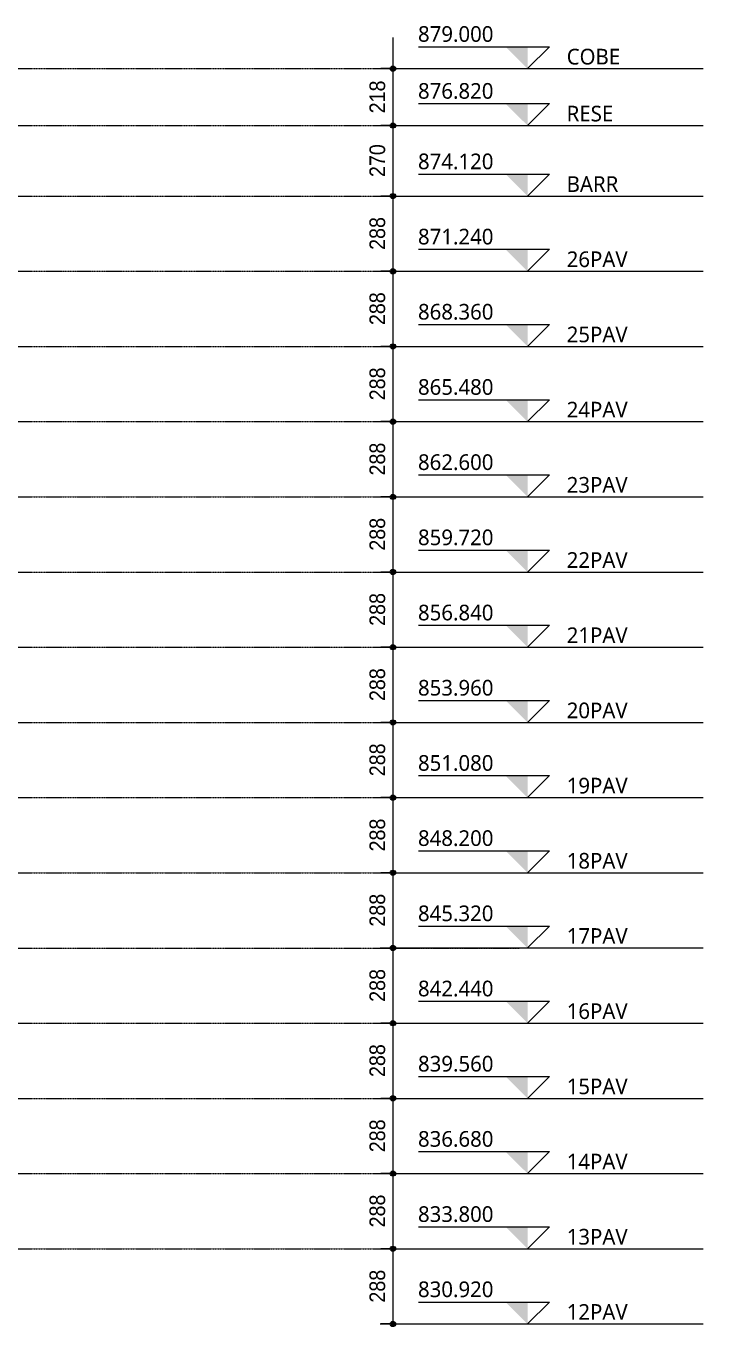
# Model space of a CAD drawing. Extents: x -1981 to 38708, y -3196 to 88064.
# Drawn here: x 35019 to 37614, y 83103 to 88064 of the extents above; entities that cross this region are included whole.
import ezdxf

# ---------------------------------------------------------------- set-up
doc = ezdxf.new("R2010")
doc.units = 0
doc.linetypes.add('Centro', pattern=[3.175, 0.635, -0.47625, 1.5875, -0.47625])
for name, color, linetype, lineweight in [('A-ANNO-DIMS', 7, 'Continuous', 9), ('A-ANNO-DIMS-400', 7, 'Continuous', 9), ('A-FLOR-LEVL', 7, 'Continuous', 9)]:
    doc.layers.add(name, color=color, linetype=linetype, lineweight=lineweight)
doc.styles.add('Arial_4', font='arial.ttf', dxfattribs={"width": 0.9, "height": 60})
doc.styles.add('Gadugi_7', font='gadugi.ttf', dxfattribs={"height": 60})
doc.dimstyles.new('PED_1_5mm_ESQ_4', dxfattribs={"dimscale": 30.48, "dimtxt": 61.215564, "dimasz": 2.624672, "dimexe": 1.968504, "dimexo": 1.968504, "dimgap": 0.393701, "dimtad": 1, "dimdec": 1, "dimrnd": 0.5, "dimdsep": 46, "dimtxsty": 'Arial_4', "dimblk1": 'DOTSMALL', "dimblk2": 'DOTSMALL', "dimsah": 1, "dimcen": 0.09, "dimdle": 3.937008, "dimazin": 0, "dimtfac": 1, "dimtdec": 4, "dimtix": 1, "dimtmove": 0, "dimatfit": 3, "dimfxl": 1, "dimtvp": 1, "dimtolj": 1, "dimtzin": 0, "dimarcsym": 2})

# ---------------------------------------------------------------- blocks, each defined once
blk = doc.blocks.new('Nível - NÍVEL - CORTE ESQUEMÁTICO-903305-CT D 002 - CRT ESQ')
at = {"layer": 'A-FLOR-LEVL'}
blk.add_hatch(color=256, dxfattribs=at).paths.add_polyline_path([(3332.7, 79594.1), (3332.7, 79510.1), (3248.6, 79594.1)], flags=0)
for p, q in [((2914.4, 79594.1), (3416.7, 79594.1)), ((3332.7, 79510.1), (3416.7, 79594.1)), ((2768.3, 79510.1), (4005.3, 79510.1))]:
    blk.add_line(p, q, dxfattribs=at)
blk = doc.blocks.new('DIMBLOCK493-CT D 002 - CRT ESQ')
at = {"layer": 'A-ANNO-DIMS-400', "transparency": 16777216}
h = blk.add_hatch(color=256, dxfattribs=at)
edge = h.paths.add_edge_path(flags=0)
edge.add_arc((36425.5, 87900), 10, 0, 360)
h = blk.add_hatch(color=256, dxfattribs=at)
edge = h.paths.add_edge_path(flags=0)
edge.add_arc((36425.5, 87682), 10, 0, 360)
for p, q in [((36425.5, 88020), (36425.5, 87682)), ((36379.7, 87900), (36485.5, 87900)), ((36425.5, 87900), (36379.7, 87900)), ((36379.7, 87682), (36485.5, 87682)), ((36425.5, 87682), (36379.7, 87682))]:
    blk.add_line(p, q, dxfattribs=at)
for centre in [(36425.5, 87900), (36425.5, 87682)]:
    blk.add_circle(centre, 10, dxfattribs=at)
at = {"layer": 'A-ANNO-DIMS-400', "color": 0, "transparency": 16777216, "insert": (36335.6, 87728.8), "char_height": 60, "width": 149.178, "attachment_point": 1, "rotation": 90, "line_spacing_factor": 0.941778, "style": 'Arial_4'}
blk.add_mtext('218', dxfattribs=at)
blk = doc.blocks.new('_DotSmall')
at = {"color": 0, "linetype": 'ByBlock', "const_width": 0.5}
blk.add_lwpolyline([(-0.0625, 0, 1), (0.0625, 0, 1)], format="xyb", close=True, dxfattribs=at)
blk = doc.blocks.new('DIMBLOCK494-CT D 002 - CRT ESQ')
at = {"layer": 'A-ANNO-DIMS-400', "transparency": 16777216}
h = blk.add_hatch(color=256, dxfattribs=at)
edge = h.paths.add_edge_path(flags=0)
edge.add_arc((36425.5, 87682), 10, 0, 360)
h = blk.add_hatch(color=256, dxfattribs=at)
edge = h.paths.add_edge_path(flags=0)
edge.add_arc((36425.5, 87412), 10, 0, 360)
for p, q in [((36379.7, 87682), (36485.5, 87682)), ((36425.5, 87682), (36379.7, 87682)), ((36425.5, 87682), (36425.5, 87412)), ((36379.7, 87412), (36485.5, 87412)), ((36425.5, 87412), (36379.7, 87412))]:
    blk.add_line(p, q, dxfattribs=at)
for centre in [(36425.5, 87682), (36425.5, 87412)]:
    blk.add_circle(centre, 10, dxfattribs=at)
at = {"layer": 'A-ANNO-DIMS-400', "color": 0, "transparency": 16777216, "insert": (36335.6, 87484.8), "char_height": 60, "width": 149.178, "attachment_point": 1, "rotation": 90, "line_spacing_factor": 0.941778, "style": 'Arial_4'}
blk.add_mtext('270', dxfattribs=at)
blk = doc.blocks.new('DIMBLOCK495-CT D 002 - CRT ESQ')
at = {"layer": 'A-ANNO-DIMS-400', "transparency": 16777216}
h = blk.add_hatch(color=256, dxfattribs=at)
edge = h.paths.add_edge_path(flags=0)
edge.add_arc((36425.5, 87412), 10, 0, 360)
h = blk.add_hatch(color=256, dxfattribs=at)
edge = h.paths.add_edge_path(flags=0)
edge.add_arc((36425.5, 87124), 10, 0, 360)
for p, q in [((36379.7, 87412), (36485.5, 87412)), ((36425.5, 87412), (36379.7, 87412)), ((36425.5, 87412), (36425.5, 87124)), ((36379.7, 87124), (36485.5, 87124)), ((36425.5, 87124), (36379.7, 87124))]:
    blk.add_line(p, q, dxfattribs=at)
for centre in [(36425.5, 87412), (36425.5, 87124)]:
    blk.add_circle(centre, 10, dxfattribs=at)
at = {"layer": 'A-ANNO-DIMS-400', "color": 0, "transparency": 16777216, "insert": (36335.6, 87205.8), "char_height": 60, "width": 149.178, "attachment_point": 1, "rotation": 90, "line_spacing_factor": 0.941778, "style": 'Arial_4'}
blk.add_mtext('288', dxfattribs=at)
blk = doc.blocks.new('DIMBLOCK496-CT D 002 - CRT ESQ')
at = {"layer": 'A-ANNO-DIMS-400', "transparency": 16777216}
h = blk.add_hatch(color=256, dxfattribs=at)
edge = h.paths.add_edge_path(flags=0)
edge.add_arc((36425.5, 87124), 10, 0, 360)
h = blk.add_hatch(color=256, dxfattribs=at)
edge = h.paths.add_edge_path(flags=0)
edge.add_arc((36425.5, 86836), 10, 0, 360)
for p, q in [((36379.7, 87124), (36485.5, 87124)), ((36425.5, 87124), (36379.7, 87124)), ((36425.5, 87124), (36425.5, 86836)), ((36379.7, 86836), (36485.5, 86836)), ((36425.5, 86836), (36379.7, 86836))]:
    blk.add_line(p, q, dxfattribs=at)
for centre in [(36425.5, 87124), (36425.5, 86836)]:
    blk.add_circle(centre, 10, dxfattribs=at)
at = {"layer": 'A-ANNO-DIMS-400', "color": 0, "transparency": 16777216, "insert": (36335.6, 86917.8), "char_height": 60, "width": 149.178, "attachment_point": 1, "rotation": 90, "line_spacing_factor": 0.941778, "style": 'Arial_4'}
blk.add_mtext('288', dxfattribs=at)
blk = doc.blocks.new('DIMBLOCK497-CT D 002 - CRT ESQ')
at = {"layer": 'A-ANNO-DIMS-400', "transparency": 16777216}
h = blk.add_hatch(color=256, dxfattribs=at)
edge = h.paths.add_edge_path(flags=0)
edge.add_arc((36425.5, 86836), 10, 0, 360)
h = blk.add_hatch(color=256, dxfattribs=at)
edge = h.paths.add_edge_path(flags=0)
edge.add_arc((36425.5, 86548), 10, 0, 360)
for p, q in [((36379.7, 86836), (36485.5, 86836)), ((36425.5, 86836), (36379.7, 86836)), ((36425.5, 86836), (36425.5, 86548)), ((36379.7, 86548), (36485.5, 86548)), ((36425.5, 86548), (36379.7, 86548))]:
    blk.add_line(p, q, dxfattribs=at)
for centre in [(36425.5, 86836), (36425.5, 86548)]:
    blk.add_circle(centre, 10, dxfattribs=at)
at = {"layer": 'A-ANNO-DIMS-400', "color": 0, "transparency": 16777216, "insert": (36335.6, 86629.8), "char_height": 60, "width": 149.178, "attachment_point": 1, "rotation": 90, "line_spacing_factor": 0.941778, "style": 'Arial_4'}
blk.add_mtext('288', dxfattribs=at)
blk = doc.blocks.new('DIMBLOCK498-CT D 002 - CRT ESQ')
at = {"layer": 'A-ANNO-DIMS-400', "transparency": 16777216}
h = blk.add_hatch(color=256, dxfattribs=at)
edge = h.paths.add_edge_path(flags=0)
edge.add_arc((36425.5, 86548), 10, 0, 360)
h = blk.add_hatch(color=256, dxfattribs=at)
edge = h.paths.add_edge_path(flags=0)
edge.add_arc((36425.5, 86260), 10, 0, 360)
for p, q in [((36379.7, 86548), (36485.5, 86548)), ((36425.5, 86548), (36379.7, 86548)), ((36425.5, 86548), (36425.5, 86260)), ((36379.7, 86260), (36485.5, 86260)), ((36425.5, 86260), (36379.7, 86260))]:
    blk.add_line(p, q, dxfattribs=at)
for centre in [(36425.5, 86548), (36425.5, 86260)]:
    blk.add_circle(centre, 10, dxfattribs=at)
at = {"layer": 'A-ANNO-DIMS-400', "color": 0, "transparency": 16777216, "insert": (36335.6, 86341.8), "char_height": 60, "width": 149.178, "attachment_point": 1, "rotation": 90, "line_spacing_factor": 0.941778, "style": 'Arial_4'}
blk.add_mtext('288', dxfattribs=at)
blk = doc.blocks.new('DIMBLOCK499-CT D 002 - CRT ESQ')
at = {"layer": 'A-ANNO-DIMS-400', "transparency": 16777216}
h = blk.add_hatch(color=256, dxfattribs=at)
edge = h.paths.add_edge_path(flags=0)
edge.add_arc((36425.5, 86260), 10, 0, 360)
h = blk.add_hatch(color=256, dxfattribs=at)
edge = h.paths.add_edge_path(flags=0)
edge.add_arc((36425.5, 85972), 10, 0, 360)
for p, q in [((36379.7, 86260), (36485.5, 86260)), ((36425.5, 86260), (36379.7, 86260)), ((36425.5, 86260), (36425.5, 85972)), ((36379.7, 85972), (36485.5, 85972)), ((36425.5, 85972), (36379.7, 85972))]:
    blk.add_line(p, q, dxfattribs=at)
for centre in [(36425.5, 86260), (36425.5, 85972)]:
    blk.add_circle(centre, 10, dxfattribs=at)
at = {"layer": 'A-ANNO-DIMS-400', "color": 0, "transparency": 16777216, "insert": (36335.6, 86053.8), "char_height": 60, "width": 149.178, "attachment_point": 1, "rotation": 90, "line_spacing_factor": 0.941778, "style": 'Arial_4'}
blk.add_mtext('288', dxfattribs=at)
blk = doc.blocks.new('DIMBLOCK500-CT D 002 - CRT ESQ')
at = {"layer": 'A-ANNO-DIMS-400', "transparency": 16777216}
h = blk.add_hatch(color=256, dxfattribs=at)
edge = h.paths.add_edge_path(flags=0)
edge.add_arc((36425.5, 85972), 10, 0, 360)
h = blk.add_hatch(color=256, dxfattribs=at)
edge = h.paths.add_edge_path(flags=0)
edge.add_arc((36425.5, 85684), 10, 0, 360)
for p, q in [((36379.7, 85972), (36485.5, 85972)), ((36425.5, 85972), (36379.7, 85972)), ((36425.5, 85972), (36425.5, 85684)), ((36379.7, 85684), (36485.5, 85684)), ((36425.5, 85684), (36379.7, 85684))]:
    blk.add_line(p, q, dxfattribs=at)
for centre in [(36425.5, 85972), (36425.5, 85684)]:
    blk.add_circle(centre, 10, dxfattribs=at)
at = {"layer": 'A-ANNO-DIMS-400', "color": 0, "transparency": 16777216, "insert": (36335.6, 85765.8), "char_height": 60, "width": 149.178, "attachment_point": 1, "rotation": 90, "line_spacing_factor": 0.941778, "style": 'Arial_4'}
blk.add_mtext('288', dxfattribs=at)
blk = doc.blocks.new('DIMBLOCK501-CT D 002 - CRT ESQ')
at = {"layer": 'A-ANNO-DIMS-400', "transparency": 16777216}
h = blk.add_hatch(color=256, dxfattribs=at)
edge = h.paths.add_edge_path(flags=0)
edge.add_arc((36425.5, 85684), 10, 0, 360)
h = blk.add_hatch(color=256, dxfattribs=at)
edge = h.paths.add_edge_path(flags=0)
edge.add_arc((36425.5, 85396), 10, 0, 360)
for p, q in [((36379.7, 85684), (36485.5, 85684)), ((36425.5, 85684), (36379.7, 85684)), ((36425.5, 85684), (36425.5, 85396)), ((36379.7, 85396), (36485.5, 85396)), ((36425.5, 85396), (36379.7, 85396))]:
    blk.add_line(p, q, dxfattribs=at)
for centre in [(36425.5, 85684), (36425.5, 85396)]:
    blk.add_circle(centre, 10, dxfattribs=at)
at = {"layer": 'A-ANNO-DIMS-400', "color": 0, "transparency": 16777216, "insert": (36335.6, 85477.8), "char_height": 60, "width": 149.178, "attachment_point": 1, "rotation": 90, "line_spacing_factor": 0.941778, "style": 'Arial_4'}
blk.add_mtext('288', dxfattribs=at)
blk = doc.blocks.new('DIMBLOCK502-CT D 002 - CRT ESQ')
at = {"layer": 'A-ANNO-DIMS-400', "transparency": 16777216}
h = blk.add_hatch(color=256, dxfattribs=at)
edge = h.paths.add_edge_path(flags=0)
edge.add_arc((36425.5, 85396), 10, 0, 360)
h = blk.add_hatch(color=256, dxfattribs=at)
edge = h.paths.add_edge_path(flags=0)
edge.add_arc((36425.5, 85108), 10, 0, 360)
for p, q in [((36379.7, 85396), (36485.5, 85396)), ((36425.5, 85396), (36379.7, 85396)), ((36425.5, 85396), (36425.5, 85108)), ((36379.7, 85108), (36485.5, 85108)), ((36425.5, 85108), (36379.7, 85108))]:
    blk.add_line(p, q, dxfattribs=at)
for centre in [(36425.5, 85396), (36425.5, 85108)]:
    blk.add_circle(centre, 10, dxfattribs=at)
at = {"layer": 'A-ANNO-DIMS-400', "color": 0, "transparency": 16777216, "insert": (36335.6, 85189.8), "char_height": 60, "width": 149.178, "attachment_point": 1, "rotation": 90, "line_spacing_factor": 0.941778, "style": 'Arial_4'}
blk.add_mtext('288', dxfattribs=at)
blk = doc.blocks.new('DIMBLOCK503-CT D 002 - CRT ESQ')
at = {"layer": 'A-ANNO-DIMS-400', "transparency": 16777216}
h = blk.add_hatch(color=256, dxfattribs=at)
edge = h.paths.add_edge_path(flags=0)
edge.add_arc((36425.5, 85108), 10, 0, 360)
h = blk.add_hatch(color=256, dxfattribs=at)
edge = h.paths.add_edge_path(flags=0)
edge.add_arc((36425.5, 84820), 10, 0, 360)
for p, q in [((36379.7, 85108), (36485.5, 85108)), ((36425.5, 85108), (36379.7, 85108)), ((36425.5, 85108), (36425.5, 84820)), ((36379.7, 84820), (36485.5, 84820)), ((36425.5, 84820), (36379.7, 84820))]:
    blk.add_line(p, q, dxfattribs=at)
for centre in [(36425.5, 85108), (36425.5, 84820)]:
    blk.add_circle(centre, 10, dxfattribs=at)
at = {"layer": 'A-ANNO-DIMS-400', "color": 0, "transparency": 16777216, "insert": (36335.6, 84901.8), "char_height": 60, "width": 149.178, "attachment_point": 1, "rotation": 90, "line_spacing_factor": 0.941778, "style": 'Arial_4'}
blk.add_mtext('288', dxfattribs=at)
blk = doc.blocks.new('DIMBLOCK504-CT D 002 - CRT ESQ')
at = {"layer": 'A-ANNO-DIMS-400', "transparency": 16777216}
h = blk.add_hatch(color=256, dxfattribs=at)
edge = h.paths.add_edge_path(flags=0)
edge.add_arc((36425.5, 84820), 10, 0, 360)
h = blk.add_hatch(color=256, dxfattribs=at)
edge = h.paths.add_edge_path(flags=0)
edge.add_arc((36425.5, 84532), 10, 0, 360)
for p, q in [((36379.7, 84820), (36485.5, 84820)), ((36425.5, 84820), (36379.7, 84820)), ((36425.5, 84820), (36425.5, 84532)), ((36379.7, 84532), (36485.5, 84532)), ((36425.5, 84532), (36379.7, 84532))]:
    blk.add_line(p, q, dxfattribs=at)
for centre in [(36425.5, 84820), (36425.5, 84532)]:
    blk.add_circle(centre, 10, dxfattribs=at)
at = {"layer": 'A-ANNO-DIMS-400', "color": 0, "transparency": 16777216, "insert": (36335.6, 84613.8), "char_height": 60, "width": 149.178, "attachment_point": 1, "rotation": 90, "line_spacing_factor": 0.941778, "style": 'Arial_4'}
blk.add_mtext('288', dxfattribs=at)
blk = doc.blocks.new('DIMBLOCK505-CT D 002 - CRT ESQ')
at = {"layer": 'A-ANNO-DIMS-400', "transparency": 16777216}
h = blk.add_hatch(color=256, dxfattribs=at)
edge = h.paths.add_edge_path(flags=0)
edge.add_arc((36425.5, 84532), 10, 0, 360)
h = blk.add_hatch(color=256, dxfattribs=at)
edge = h.paths.add_edge_path(flags=0)
edge.add_arc((36425.5, 84244), 10, 0, 360)
for p, q in [((36379.7, 84532), (36485.5, 84532)), ((36425.5, 84532), (36379.7, 84532)), ((36425.5, 84532), (36425.5, 84244)), ((36379.7, 84244), (36485.5, 84244)), ((36425.5, 84244), (36379.7, 84244))]:
    blk.add_line(p, q, dxfattribs=at)
for centre in [(36425.5, 84532), (36425.5, 84244)]:
    blk.add_circle(centre, 10, dxfattribs=at)
at = {"layer": 'A-ANNO-DIMS-400', "color": 0, "transparency": 16777216, "insert": (36335.6, 84325.8), "char_height": 60, "width": 149.178, "attachment_point": 1, "rotation": 90, "line_spacing_factor": 0.941778, "style": 'Arial_4'}
blk.add_mtext('288', dxfattribs=at)
blk = doc.blocks.new('DIMBLOCK506-CT D 002 - CRT ESQ')
at = {"layer": 'A-ANNO-DIMS-400', "transparency": 16777216}
h = blk.add_hatch(color=256, dxfattribs=at)
edge = h.paths.add_edge_path(flags=0)
edge.add_arc((36425.5, 84244), 10, 0, 360)
h = blk.add_hatch(color=256, dxfattribs=at)
edge = h.paths.add_edge_path(flags=0)
edge.add_arc((36425.5, 83956), 10, 0, 360)
for p, q in [((36379.7, 84244), (36485.5, 84244)), ((36425.5, 84244), (36379.7, 84244)), ((36425.5, 84244), (36425.5, 83956)), ((36379.7, 83956), (36485.5, 83956)), ((36425.5, 83956), (36379.7, 83956))]:
    blk.add_line(p, q, dxfattribs=at)
for centre in [(36425.5, 84244), (36425.5, 83956)]:
    blk.add_circle(centre, 10, dxfattribs=at)
at = {"layer": 'A-ANNO-DIMS-400', "color": 0, "transparency": 16777216, "insert": (36335.6, 84037.8), "char_height": 60, "width": 149.178, "attachment_point": 1, "rotation": 90, "line_spacing_factor": 0.941778, "style": 'Arial_4'}
blk.add_mtext('288', dxfattribs=at)
blk = doc.blocks.new('DIMBLOCK507-CT D 002 - CRT ESQ')
at = {"layer": 'A-ANNO-DIMS-400', "transparency": 16777216}
h = blk.add_hatch(color=256, dxfattribs=at)
edge = h.paths.add_edge_path(flags=0)
edge.add_arc((36425.5, 83956), 10, 0, 360)
h = blk.add_hatch(color=256, dxfattribs=at)
edge = h.paths.add_edge_path(flags=0)
edge.add_arc((36425.5, 83668), 10, 0, 360)
for p, q in [((36379.7, 83956), (36485.5, 83956)), ((36425.5, 83956), (36379.7, 83956)), ((36425.5, 83956), (36425.5, 83668)), ((36379.7, 83668), (36485.5, 83668)), ((36425.5, 83668), (36379.7, 83668))]:
    blk.add_line(p, q, dxfattribs=at)
for centre in [(36425.5, 83956), (36425.5, 83668)]:
    blk.add_circle(centre, 10, dxfattribs=at)
at = {"layer": 'A-ANNO-DIMS-400', "color": 0, "transparency": 16777216, "insert": (36335.6, 83749.8), "char_height": 60, "width": 149.178, "attachment_point": 1, "rotation": 90, "line_spacing_factor": 0.941778, "style": 'Arial_4'}
blk.add_mtext('288', dxfattribs=at)
blk = doc.blocks.new('DIMBLOCK508-CT D 002 - CRT ESQ')
at = {"layer": 'A-ANNO-DIMS-400', "transparency": 16777216}
h = blk.add_hatch(color=256, dxfattribs=at)
edge = h.paths.add_edge_path(flags=0)
edge.add_arc((36425.5, 83668), 10, 0, 360)
h = blk.add_hatch(color=256, dxfattribs=at)
edge = h.paths.add_edge_path(flags=0)
edge.add_arc((36425.5, 83380), 10, 0, 360)
for p, q in [((36379.7, 83668), (36485.5, 83668)), ((36425.5, 83668), (36379.7, 83668)), ((36425.5, 83668), (36425.5, 83380)), ((36379.7, 83380), (36485.5, 83380)), ((36425.5, 83380), (36379.7, 83380))]:
    blk.add_line(p, q, dxfattribs=at)
for centre in [(36425.5, 83668), (36425.5, 83380)]:
    blk.add_circle(centre, 10, dxfattribs=at)
at = {"layer": 'A-ANNO-DIMS-400', "color": 0, "transparency": 16777216, "insert": (36335.6, 83461.8), "char_height": 60, "width": 149.178, "attachment_point": 1, "rotation": 90, "line_spacing_factor": 0.941778, "style": 'Arial_4'}
blk.add_mtext('288', dxfattribs=at)
blk = doc.blocks.new('DIMBLOCK509-CT D 002 - CRT ESQ')
at = {"layer": 'A-ANNO-DIMS-400', "transparency": 16777216}
h = blk.add_hatch(color=256, dxfattribs=at)
edge = h.paths.add_edge_path(flags=0)
edge.add_arc((36425.5, 83380), 10, 0, 360)
h = blk.add_hatch(color=256, dxfattribs=at)
edge = h.paths.add_edge_path(flags=0)
edge.add_arc((36425.5, 83092), 10, 0, 360)
for p, q in [((36379.7, 83380), (36485.5, 83380)), ((36425.5, 83380), (36379.7, 83380)), ((36425.5, 83380), (36425.5, 83092)), ((36379.7, 83092), (36485.5, 83092)), ((36425.5, 83092), (36379.7, 83092))]:
    blk.add_line(p, q, dxfattribs=at)
for centre in [(36425.5, 83380), (36425.5, 83092)]:
    blk.add_circle(centre, 10, dxfattribs=at)
at = {"layer": 'A-ANNO-DIMS-400', "color": 0, "transparency": 16777216, "insert": (36335.6, 83173.8), "char_height": 60, "width": 149.178, "attachment_point": 1, "rotation": 90, "line_spacing_factor": 0.941778, "style": 'Arial_4'}
blk.add_mtext('288', dxfattribs=at)

msp = doc.modelspace()

# ---------------------------------------------------------------- linework, layer by layer
at = {"layer": 'A-FLOR-LEVL', "linetype": 'Centro'}
for p, q in [((31363.29, 87900), (36911.86, 87900)), ((31363.29, 87682), (36911.86, 87682)), ((31363.29, 87412), (36911.86, 87412)), ((31363.29, 87124), (36911.86, 87124)), ((31363.29, 86836), (36911.86, 86836)), ((31363.29, 86548), (36911.86, 86548)), ((31363.29, 86260), (36911.86, 86260)), ((31363.29, 85972), (36911.86, 85972)), ((31363.29, 85684), (36911.86, 85684)), ((31363.29, 85396), (36911.86, 85396)), ((31363.29, 85108), (36911.86, 85108)), ((31363.29, 84820), (36911.86, 84820)), ((31363.29, 84532), (36911.86, 84532)), ((31363.29, 84244), (36911.86, 84244)), ((31363.29, 83956), (36911.86, 83956)), ((31363.29, 83668), (36911.86, 83668)), ((31363.29, 83380), (36911.86, 83380))]:
    msp.add_line(p, q, dxfattribs=at)

# ---------------------------------------------------------------- block references
at = {"layer": 'A-FLOR-LEVL'}
for p in [(33608.59, 8390), (33608.59, 8172), (33608.59, 7902), (33608.59, 7614), (33608.59, 7326), (33608.59, 7038), (33608.59, 6750), (33608.59, 6462), (33608.59, 6174), (33608.59, 5886), (33608.59, 5598), (33608.59, 5310), (33608.59, 5022), (33608.59, 4734), (33608.59, 4446), (33608.59, 4158), (33608.59, 3870), (33608.59, 3582)]:
    msp.add_blockref('Nível - NÍVEL - CORTE ESQUEMÁTICO-903305-CT D 002 - CRT ESQ', p, dxfattribs=at)

# ---------------------------------------------------------------- texts
at = {"layer": 'A-FLOR-LEVL', "char_height": 60, "attachment_point": 1, "style": 'Gadugi_7'}
for s, insert, width in [('879.000', (36521.49, 88062.86), 349.5357), ('COBE', (37091.19, 87976.05), 250.1265), ('876.820', (36521.49, 87844.85), 349.5357), ('RESE', (37091.19, 87758.04), 218.059), ('874.120', (36521.49, 87574.86), 349.5357), ('BARR', (37091.19, 87488.05), 246.9197), ('871.240', (36521.49, 87286.85), 349.5357), ('26PAV', (37091.19, 87200.04), 298.2277), ('868.360', (36521.49, 86998.85), 349.5357), ('25PAV', (37091.19, 86912.04), 298.2277), ('865.480', (36521.49, 86710.85), 349.5357), ('24PAV', (37091.19, 86624.04), 298.2277), ('862.600', (36521.49, 86422.85), 349.5357), ('23PAV', (37091.19, 86336.04), 298.2277), ('859.720', (36521.49, 86134.85), 349.5357), ('22PAV', (37091.19, 86048.04), 298.2277), ('856.840', (36521.49, 85846.85), 349.5357), ('21PAV', (37091.19, 85760.04), 298.2277), ('853.960', (36521.49, 85558.85), 349.5357), ('20PAV', (37091.19, 85472.04), 298.2277), ('851.080', (36521.49, 85270.85), 349.5357), ('19PAV', (37091.19, 85184.04), 298.2277), ('848.200', (36521.49, 84982.85), 349.5357), ('18PAV', (37091.19, 84896.04), 298.2277), ('845.320', (36521.49, 84694.85), 349.5357), ('17PAV', (37091.19, 84608.04), 298.2277), ('842.440', (36521.49, 84406.85), 349.5357), ('16PAV', (37091.19, 84320.04), 298.2277), ('839.560', (36521.49, 84118.85), 349.5357), ('15PAV', (37091.19, 84032.04), 298.2277), ('836.680', (36521.49, 83830.85), 349.5357), ('14PAV', (37091.19, 83744.04), 298.2277), ('833.800', (36521.49, 83542.85), 349.5357), ('13PAV', (37091.19, 83456.04), 298.2277), ('830.920', (36521.49, 83254.85), 349.5357), ('12PAV', (37091.19, 83168.04), 298.2277)]:
    msp.add_mtext(s, dxfattribs=dict(at, insert=insert, width=width))

# ---------------------------------------------------------------- dimensions: what is measured, and where the dimension line sits
at = {"layer": 'A-ANNO-DIMS'}
for base, p1, p2, override, picture, middle in [((36425.54, 87682), (36439.68, 87900), (36439.68, 87682), {"dimpost": '<>', "dimfxl": 218.004}, 'DIMBLOCK493-CT D 002 - CRT ESQ', (36382.9, 87791)), ((36425.54, 87412), (36439.68, 87682), (36439.68, 87412), {"dimpost": '<>', "dimfxl": 269.996}, 'DIMBLOCK494-CT D 002 - CRT ESQ', (36382.9, 87547)), ((36425.54, 87124), (36439.68, 87412), (36439.68, 87124), {"dimpost": '<>', "dimfxl": 288.004}, 'DIMBLOCK495-CT D 002 - CRT ESQ', (36382.9, 87268)), ((36425.54, 86836), (36439.68, 87124), (36439.68, 86836), {"dimpost": '<>', "dimfxl": 288}, 'DIMBLOCK496-CT D 002 - CRT ESQ', (36382.9, 86980)), ((36425.54, 86548), (36439.68, 86836), (36439.68, 86548), {"dimpost": '<>', "dimfxl": 288}, 'DIMBLOCK497-CT D 002 - CRT ESQ', (36382.9, 86692)), ((36425.54, 86260), (36439.68, 86548), (36439.68, 86260), {"dimpost": '<>', "dimfxl": 288}, 'DIMBLOCK498-CT D 002 - CRT ESQ', (36382.9, 86404)), ((36425.54, 85972), (36439.68, 86260), (36439.68, 85972), {"dimpost": '<>', "dimfxl": 288}, 'DIMBLOCK499-CT D 002 - CRT ESQ', (36382.9, 86116)), ((36425.54, 85684), (36439.68, 85972), (36439.68, 85684), {"dimpost": '<>', "dimfxl": 288}, 'DIMBLOCK500-CT D 002 - CRT ESQ', (36382.9, 85828)), ((36425.54, 85396), (36439.68, 85684), (36439.68, 85396), {"dimpost": '<>', "dimfxl": 288}, 'DIMBLOCK501-CT D 002 - CRT ESQ', (36382.9, 85540)), ((36425.54, 85108), (36439.68, 85396), (36439.68, 85108), {"dimpost": '<>', "dimfxl": 288}, 'DIMBLOCK502-CT D 002 - CRT ESQ', (36382.9, 85252)), ((36425.54, 84820), (36439.68, 85108), (36439.68, 84820), {"dimpost": '<>', "dimfxl": 288}, 'DIMBLOCK503-CT D 002 - CRT ESQ', (36382.9, 84964)), ((36425.54, 84532), (36439.68, 84820), (36439.68, 84532), {"dimpost": '<>', "dimfxl": 288}, 'DIMBLOCK504-CT D 002 - CRT ESQ', (36382.9, 84676)), ((36425.54, 84244), (36439.68, 84532), (36439.68, 84244), {"dimpost": '<>', "dimfxl": 288}, 'DIMBLOCK505-CT D 002 - CRT ESQ', (36382.9, 84388)), ((36425.54, 83956), (36439.68, 84244), (36439.68, 83956), {"dimpost": '<>', "dimfxl": 288}, 'DIMBLOCK506-CT D 002 - CRT ESQ', (36382.9, 84100)), ((36425.54, 83668), (36439.68, 83956), (36439.68, 83668), {"dimpost": '<>', "dimfxl": 287.999}, 'DIMBLOCK507-CT D 002 - CRT ESQ', (36382.9, 83812)), ((36425.54, 83380), (36439.68, 83668), (36439.68, 83380), {"dimpost": '<>', "dimfxl": 288}, 'DIMBLOCK508-CT D 002 - CRT ESQ', (36382.9, 83524)), ((36425.54, 83092), (36439.68, 83380), (36439.68, 83092), {"dimpost": '<>', "dimfxl": 288}, 'DIMBLOCK509-CT D 002 - CRT ESQ', (36382.9, 83236))]:
    dim = msp.add_linear_dim(base=base, p1=p1, p2=p2, angle=90, dimstyle='PED_1_5mm_ESQ_4', override=override, dxfattribs=at)
    dim.commit()
    dim.dimension.update_dxf_attribs({"geometry": picture, "text_midpoint": middle})

doc.saveas('drawing.dxf')
